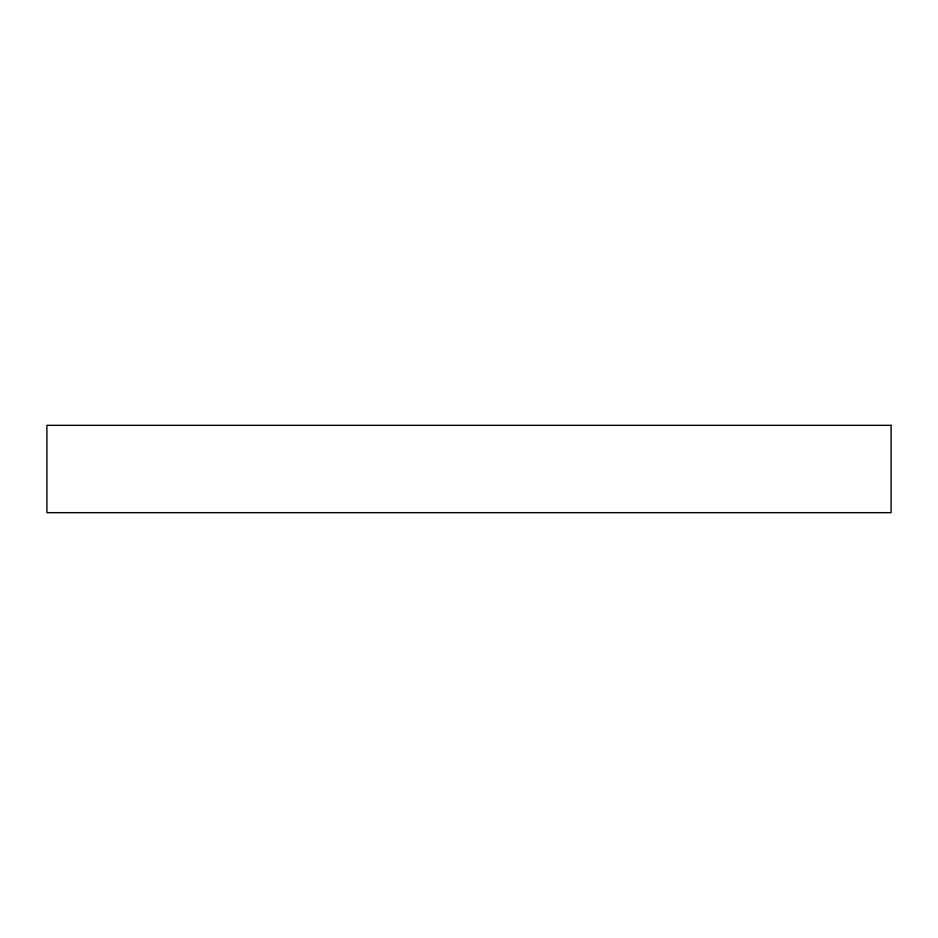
<?xml version="1.0" encoding="UTF-8"?>
<svg xmlns="http://www.w3.org/2000/svg" width="938" height="938" viewBox="0 0 938 938"><rect width="100%" height="100%" fill="white"/><g stroke="black" fill="none" stroke-linecap="round" stroke-linejoin="round"><path stroke-width="1.41" d="M891.1 425.336L46.9 425.336L46.9 512.664L891.1 512.664L891.1 425.336"/></g></svg>
